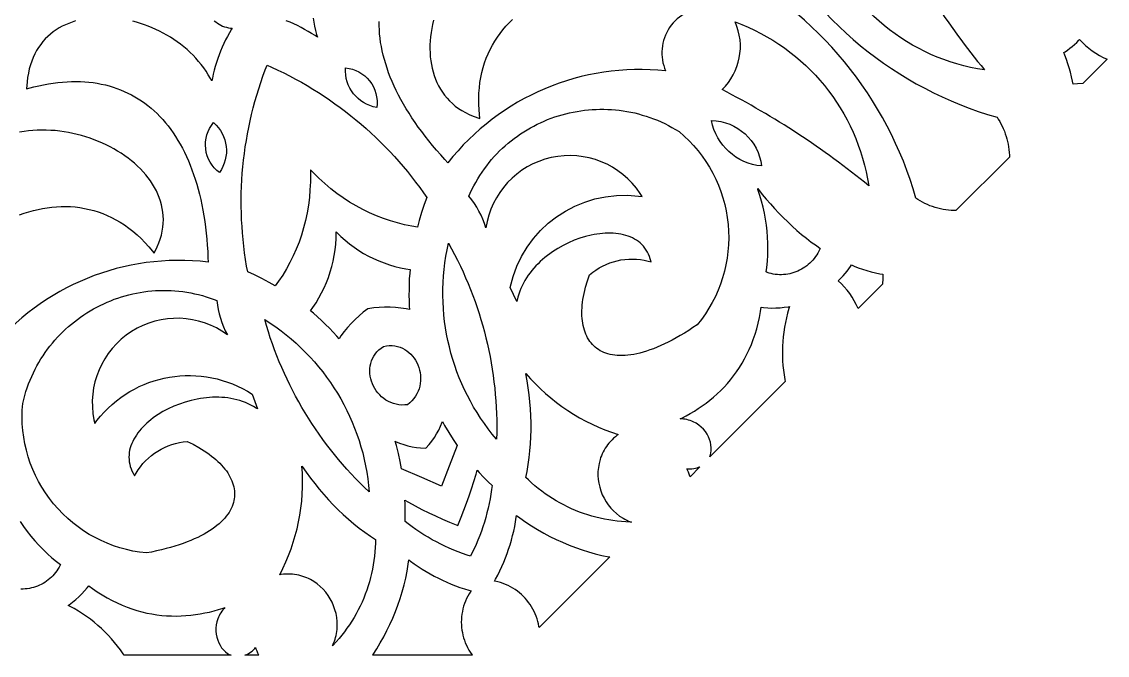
# Model space of a CAD drawing. Extents: x -1917 to -261, y -485 to 605.
# Drawn here: x -1290.7 to -1115.8, y -199 to -97 of the extents above; entities that cross this region are included whole.
import ezdxf

# ---------------------------------------------------------------- set-up
doc = ezdxf.new("R2010")
doc.units = 0
doc.layers.add('LAYER_1', color=18, linetype='CONTINUOUS')

msp = doc.modelspace()

# ---------------------------------------------------------------- linework, layer by layer
at = {"layer": 'LAYER_1'}
for points in [[(-1297.54, -117.42, 0.023948), (-1290.02, -80.28, -0.193982)], [(-1171.06, -81.52, 0.208481), (-1133.56, -112.37), (-1133.36, -112.66), (-1133.13, -113.04), (-1132.92, -113.42), (-1132.72, -113.81), (-1132.54, -114.21), (-1132.37, -114.62), (-1132.22, -115.03), (-1132.08, -115.45), (-1131.96, -115.87), (-1131.86, -116.29), (-1131.77, -116.72), (-1131.7, -117.16), (-1131.64, -117.59), (-1131.6, -118.03), (-1131.57, -118.47), (-1131.57, -118.8), (-1140.17, -127.41), (-1140.51, -127.4), (-1140.95, -127.38), (-1141.38, -127.33), (-1141.82, -127.28), (-1142.25, -127.21), (-1142.68, -127.12), (-1143.11, -127.01), (-1143.53, -126.89), (-1143.95, -126.76), (-1144.36, -126.61), (-1144.76, -126.44), (-1145.16, -126.26), (-1145.56, -126.06), (-1145.94, -125.85), (-1146.32, -125.61), (-1146.61, -125.42, 0.208478), (-1177.46, -87.92)], [(-1180.01, -94.76, 0.555563), (-1186.93, -104.92, 0.258887), (-1222, -119.7), (-1222.48, -119.18), (-1223.16, -118.43), (-1223.82, -117.68), (-1224.46, -116.93), (-1225.07, -116.18), (-1225.66, -115.43), (-1226.23, -114.69), (-1226.77, -113.95), (-1227.3, -113.2), (-1227.8, -112.46), (-1228.27, -111.73), (-1228.73, -110.99), (-1229.16, -110.26), (-1229.57, -109.52), (-1229.95, -108.8), (-1230.32, -108.07), (-1230.66, -107.35), (-1230.98, -106.63), (-1231.28, -105.91), (-1231.55, -105.2), (-1231.8, -104.49), (-1232.03, -103.78), (-1232.24, -103.08), (-1232.42, -102.38), (-1232.58, -101.69), (-1232.72, -101), (-1232.84, -100.32), (-1232.93, -99.64), (-1233, -98.96), (-1233.05, -98.3), (-1233.08, -97.63), (-1233.08, -96.97)], [(-1281.99, -96.86), (-1282.54, -97.04), (-1283.08, -97.25), (-1283.61, -97.47), (-1284.13, -97.72), (-1284.63, -98), (-1285.11, -98.3), (-1285.57, -98.63), (-1286.02, -98.98), (-1286.45, -99.36), (-1286.86, -99.77), (-1287.24, -100.2), (-1287.6, -100.65), (-1287.94, -101.14), (-1288.26, -101.65), (-1288.55, -102.18), (-1288.81, -102.75), (-1289.05, -103.34), (-1289.25, -103.95), (-1289.43, -104.6), (-1289.58, -105.27), (-1289.7, -105.96), (-1289.78, -106.69), (-1289.86, -107.82), (-1288.69, -107.5), (-1287.9, -107.31), (-1287.12, -107.15), (-1286.34, -107), (-1285.58, -106.88), (-1284.82, -106.79), (-1284.08, -106.71), (-1283.34, -106.66), (-1282.62, -106.63), (-1281.9, -106.62), (-1281.2, -106.63), (-1280.5, -106.67), (-1279.82, -106.72), (-1279.14, -106.8), (-1278.48, -106.9), (-1277.83, -107.02), (-1277.18, -107.17), (-1276.55, -107.33), (-1275.93, -107.52), (-1275.32, -107.72), (-1274.72, -107.95), (-1274.13, -108.2), (-1273.55, -108.47), (-1272.98, -108.75), (-1272.43, -109.06), (-1271.88, -109.39), (-1271.35, -109.74), (-1270.83, -110.11), (-1270.32, -110.5), (-1269.82, -110.91), (-1269.33, -111.34), (-1268.86, -111.79), (-1268.39, -112.26), (-1267.94, -112.75), (-1267.5, -113.26), (-1267.08, -113.78), (-1266.66, -114.33), (-1266.26, -114.9), (-1265.87, -115.48), (-1265.5, -116.09), (-1265.13, -116.71), (-1264.78, -117.35), (-1264.45, -118.01), (-1264.12, -118.69), (-1263.81, -119.39), (-1263.51, -120.1), (-1263.23, -120.84), (-1262.96, -121.59), (-1262.71, -122.36), (-1262.46, -123.15), (-1262.24, -123.96), (-1262.02, -124.78), (-1261.82, -125.62), (-1261.64, -126.48), (-1261.47, -127.36), (-1261.31, -128.25), (-1261.17, -129.16), (-1261.05, -130.09), (-1260.94, -131.04), (-1260.84, -132), (-1260.76, -132.98), (-1260.7, -133.97), (-1260.65, -134.98), (-1260.63, -135.7, 0.258855), (-1295.87, -150.05, 0.55555)]]:
    msp.add_lwpolyline(points, format="xyb", dxfattribs=at)
for points in [[(-1151.04, -81.15, 0.052663), (-1135.58, -104.75, -0.274751), (-1161.95, -83.24, 0.31518)], [(-1175.74, -97.03, -0.27476), (-1154.23, -123.4, 0.052682), (-1177.83, -107.93, 0.315195)], [(-1120.28, -99.83, 0.113332), (-1115.8, -103.03), (-1119.72, -106.95), (-1120.62, -107.01), (-1121.31, -107.04), (-1121.4, -106.55), (-1121.56, -105.84), (-1121.73, -105.13), (-1121.93, -104.44), (-1122.14, -103.75), (-1122.38, -103.07), (-1122.63, -102.4), (-1122.81, -101.95), (-1122.6, -101.82), (-1122.2, -101.55), (-1121.81, -101.26), (-1121.44, -100.96), (-1121.07, -100.64), (-1120.72, -100.31), (-1120.39, -99.96)], [(-1238.49, -104.42, -0.429262), (-1233.47, -110.79, -0.38844)], [(-1196.26, -111.1), (-1195.64, -111.13), (-1195.02, -111.18), (-1194.4, -111.25), (-1193.78, -111.33), (-1193.16, -111.43), (-1192.54, -111.55), (-1191.92, -111.68), (-1191.3, -111.84), (-1190.69, -112.01), (-1190.08, -112.19), (-1189.47, -112.4), (-1188.87, -112.62), (-1188.27, -112.86), (-1187.67, -113.12), (-1187.08, -113.4), (-1186.5, -113.69), (-1185.91, -114.01), (-1185.34, -114.34), (-1184.78, -114.68, -0.414412), (-1181.85, -145.79), (-1182.53, -146.24), (-1183.22, -146.7), (-1183.91, -147.12), (-1184.58, -147.52), (-1185.24, -147.9), (-1185.88, -148.25), (-1186.51, -148.57), (-1187.13, -148.88), (-1187.73, -149.15), (-1188.32, -149.41), (-1188.9, -149.64), (-1189.46, -149.85), (-1190.01, -150.03), (-1190.55, -150.2), (-1191.07, -150.34), (-1191.58, -150.46), (-1192.07, -150.56), (-1192.55, -150.64), (-1193.02, -150.7), (-1193.47, -150.74), (-1193.9, -150.76), (-1194.33, -150.76), (-1194.73, -150.74), (-1195.13, -150.7), (-1195.51, -150.64), (-1195.87, -150.57), (-1196.22, -150.48), (-1196.56, -150.38), (-1196.88, -150.25), (-1197.19, -150.11), (-1197.48, -149.96), (-1197.76, -149.79), (-1198.02, -149.61), (-1198.28, -149.41), (-1198.51, -149.19), (-1198.74, -148.96), (-1198.95, -148.72), (-1199.14, -148.46), (-1199.33, -148.19), (-1199.5, -147.91), (-1199.65, -147.61), (-1199.79, -147.3), (-1199.92, -146.97), (-1200.03, -146.64), (-1200.13, -146.29), (-1200.22, -145.92), (-1200.29, -145.55), (-1200.34, -145.16), (-1200.38, -144.77), (-1200.41, -144.36), (-1200.42, -143.94), (-1200.41, -143.51), (-1200.4, -143.07), (-1200.36, -142.62), (-1200.31, -142.17), (-1200.25, -141.7), (-1200.16, -141.22), (-1200.07, -140.74), (-1199.96, -140.25), (-1199.83, -139.75), (-1199.53, -138.73), (-1199.18, -137.75, -0.248752), (-1189.75, -135.54), (-1189.26, -135.67), (-1189.42, -135.19), (-1189.54, -134.81), (-1189.7, -134.44), (-1189.87, -134.09), (-1190.06, -133.75), (-1190.28, -133.44), (-1190.51, -133.15), (-1190.77, -132.88), (-1191.04, -132.62), (-1191.33, -132.39), (-1191.63, -132.18), (-1191.95, -131.98), (-1192.29, -131.81), (-1192.63, -131.65), (-1192.99, -131.51), (-1193.36, -131.39), (-1193.74, -131.29), (-1194.14, -131.21), (-1194.54, -131.14), (-1194.95, -131.09), (-1195.36, -131.05), (-1195.79, -131.04), (-1196.22, -131.04), (-1196.66, -131.05), (-1197.1, -131.08), (-1197.55, -131.13), (-1198, -131.19), (-1198.45, -131.26), (-1198.91, -131.35), (-1199.83, -131.58), (-1200.75, -131.86), (-1201.66, -132.19), (-1202.57, -132.58), (-1203.46, -133.02), (-1204.32, -133.51), (-1204.75, -133.78), (-1205.17, -134.05), (-1205.58, -134.34), (-1205.98, -134.64), (-1206.37, -134.95), (-1206.75, -135.27), (-1207.12, -135.6), (-1207.48, -135.95), (-1207.82, -136.3), (-1208.15, -136.67), (-1208.47, -137.04), (-1208.78, -137.43), (-1209.06, -137.82), (-1209.34, -138.23), (-1209.59, -138.64), (-1209.83, -139.07), (-1210.05, -139.5), (-1210.25, -139.94), (-1210.43, -140.39), (-1210.59, -140.85), (-1210.73, -141.32), (-1210.84, -141.8), (-1210.88, -142.02), (-1211.97, -139.77, -0.389309), (-1191.29, -125.07), (-1190.7, -125.14), (-1191.03, -124.65, 0.687121), (-1215.89, -130.18, 0.098951), (-1218.61, -125.08), (-1218.41, -124.62), (-1218.13, -124.02), (-1217.83, -123.43), (-1217.52, -122.86), (-1217.19, -122.3), (-1216.85, -121.75), (-1216.5, -121.21), (-1216.13, -120.68), (-1215.75, -120.17), (-1215.36, -119.67), (-1214.96, -119.18), (-1214.54, -118.71), (-1214.11, -118.25), (-1213.67, -117.8), (-1213.22, -117.37), (-1212.76, -116.95), (-1212.28, -116.54), (-1211.8, -116.15), (-1211.31, -115.77), (-1210.81, -115.41), (-1210.3, -115.05), (-1209.78, -114.72), (-1209.25, -114.39), (-1208.72, -114.09), (-1208.18, -113.79), (-1207.63, -113.51), (-1207.07, -113.25), (-1206.51, -113), (-1205.94, -112.76), (-1205.36, -112.54), (-1204.78, -112.33), (-1204.19, -112.14), (-1203.6, -111.97), (-1203.01, -111.81), (-1202.41, -111.67), (-1201.81, -111.54), (-1201.2, -111.42), (-1200.59, -111.33), (-1199.98, -111.25), (-1199.36, -111.18), (-1198.75, -111.13), (-1198.13, -111.1), (-1197.51, -111.08), (-1196.89, -111.08)], [(-1259.76, -113.23, -0.38844), (-1258.81, -121.29, -0.429262)], [(-1179.55, -112.9, -0.373494), (-1171.48, -120.22, -0.334606)], [(-1221.9, -132.67, -0.137208), (-1214.17, -164.22, -0.237073)], [(-1156.58, -136.35), (-1155.91, -136.6), (-1155.23, -136.83), (-1154.54, -137.05), (-1153.84, -137.24), (-1153.14, -137.42), (-1152.43, -137.57), (-1151.94, -137.66), (-1151.96, -138.36), (-1152.02, -139.26), (-1155.94, -143.18, 0.113329), (-1159.14, -138.7), (-1159.02, -138.59), (-1158.67, -138.25), (-1158.34, -137.9), (-1158.02, -137.54), (-1157.72, -137.16), (-1157.43, -136.78), (-1157.16, -136.38), (-1157.02, -136.16)], [(-1267.22, -140.25), (-1266.6, -140.27), (-1265.97, -140.31), (-1265.33, -140.37), (-1264.7, -140.45), (-1264.07, -140.54), (-1263.44, -140.65), (-1262.81, -140.78), (-1262.18, -140.93), (-1261.55, -141.1), (-1260.93, -141.28), (-1260.3, -141.49), (-1259.68, -141.71), (-1259.21, -141.9, 0.098636), (-1257.53, -147.42, 0.687102), (-1279.02, -161.1), (-1278.9, -161.67), (-1278.54, -161.21, -0.389323), (-1253.52, -156.98), (-1252.7, -159.34), (-1252.88, -159.21), (-1253.3, -158.96), (-1253.73, -158.72), (-1254.17, -158.51), (-1254.62, -158.32), (-1255.07, -158.15), (-1255.53, -158), (-1256, -157.86), (-1256.47, -157.75), (-1256.95, -157.66), (-1257.44, -157.58), (-1257.92, -157.52), (-1258.41, -157.48), (-1258.91, -157.46), (-1259.4, -157.46), (-1259.9, -157.47), (-1260.39, -157.49), (-1260.89, -157.53), (-1261.39, -157.59), (-1261.88, -157.66), (-1262.37, -157.75), (-1262.86, -157.85), (-1263.35, -157.96), (-1264.31, -158.23), (-1265.25, -158.55), (-1266.17, -158.91), (-1267.05, -159.32), (-1267.9, -159.77), (-1268.7, -160.26), (-1269.09, -160.52), (-1269.47, -160.79), (-1269.83, -161.07), (-1270.18, -161.35), (-1270.51, -161.64), (-1270.83, -161.94), (-1271.14, -162.25), (-1271.42, -162.56), (-1271.7, -162.88), (-1271.95, -163.2), (-1272.19, -163.54), (-1272.4, -163.87), (-1272.6, -164.21), (-1272.78, -164.56), (-1272.93, -164.91), (-1273.07, -165.27), (-1273.18, -165.63), (-1273.27, -165.99), (-1273.33, -166.36), (-1273.37, -166.73), (-1273.39, -167.1), (-1273.37, -167.47), (-1273.33, -167.84), (-1273.26, -168.22), (-1273.17, -168.59), (-1273.04, -168.96), (-1272.89, -169.33), (-1272.7, -169.69), (-1272.48, -170.13), (-1272.23, -169.7, -0.248801), (-1263.99, -164.59), (-1263.05, -165.04), (-1262.12, -165.55), (-1261.68, -165.81), (-1261.25, -166.08), (-1260.84, -166.36), (-1260.45, -166.64), (-1260.07, -166.92), (-1259.71, -167.21), (-1259.37, -167.5), (-1259.05, -167.8), (-1258.74, -168.1), (-1258.45, -168.4), (-1258.18, -168.71), (-1257.93, -169.02), (-1257.69, -169.33), (-1257.48, -169.64), (-1257.28, -169.96), (-1257.11, -170.28), (-1256.95, -170.59), (-1256.81, -170.91), (-1256.69, -171.23), (-1256.59, -171.55), (-1256.5, -171.88), (-1256.44, -172.2), (-1256.4, -172.52), (-1256.38, -172.84), (-1256.37, -173.16), (-1256.39, -173.48), (-1256.43, -173.8), (-1256.48, -174.11), (-1256.56, -174.43), (-1256.66, -174.75), (-1256.78, -175.06), (-1256.92, -175.38), (-1257.08, -175.69), (-1257.26, -176), (-1257.47, -176.31), (-1257.7, -176.62), (-1257.95, -176.92), (-1258.23, -177.22), (-1258.53, -177.52), (-1258.85, -177.82), (-1259.2, -178.11), (-1259.57, -178.4), (-1259.96, -178.68), (-1260.38, -178.96), (-1260.82, -179.23), (-1261.29, -179.5), (-1261.79, -179.76), (-1262.31, -180.02), (-1262.85, -180.27), (-1263.43, -180.52), (-1264.02, -180.75), (-1264.65, -180.99), (-1265.3, -181.21), (-1265.97, -181.42), (-1266.68, -181.63), (-1267.41, -181.83), (-1268.16, -182.02), (-1268.95, -182.2), (-1269.76, -182.38), (-1270.57, -182.53, -0.414411), (-1290.49, -158.47), (-1290.33, -157.83), (-1290.16, -157.19), (-1289.97, -156.55), (-1289.76, -155.93), (-1289.54, -155.32), (-1289.3, -154.71), (-1289.05, -154.12), (-1288.78, -153.53), (-1288.5, -152.96), (-1288.2, -152.4), (-1287.88, -151.84), (-1287.56, -151.3), (-1287.22, -150.77), (-1286.86, -150.25), (-1286.49, -149.74), (-1286.11, -149.24), (-1285.72, -148.75), (-1285.32, -148.28), (-1284.9, -147.81), (-1284.47, -147.36), (-1284.03, -146.92), (-1283.58, -146.5), (-1283.12, -146.08), (-1282.65, -145.68), (-1282.17, -145.29), (-1281.68, -144.92), (-1281.18, -144.55), (-1280.67, -144.2), (-1280.15, -143.87), (-1279.63, -143.55), (-1279.09, -143.24), (-1278.55, -142.94), (-1278, -142.66), (-1277.45, -142.4), (-1276.88, -142.15), (-1276.32, -141.91), (-1275.74, -141.69), (-1275.16, -141.48), (-1274.57, -141.29), (-1273.98, -141.12), (-1273.38, -140.96), (-1272.78, -140.81), (-1272.18, -140.69), (-1271.57, -140.57), (-1270.96, -140.48), (-1270.34, -140.4), (-1269.72, -140.33), (-1269.1, -140.29), (-1268.48, -140.26), (-1267.85, -140.25)], [(-1251.52, -144.93, -0.237073), (-1234.67, -172.71, -0.137208)], [(-1209.45, -153.62, 0.141174), (-1194.57, -163.45), (-1194.73, -163.57), (-1195.03, -163.81), (-1195.31, -164.06), (-1195.57, -164.31), (-1195.82, -164.57), (-1196.06, -164.84), (-1196.28, -165.11), (-1196.48, -165.39), (-1196.67, -165.68), (-1196.84, -165.97), (-1197, -166.26), (-1197.15, -166.57), (-1197.28, -166.87), (-1197.4, -167.18), (-1197.5, -167.49), (-1197.66, -168.12), (-1197.77, -168.76), (-1197.83, -169.4), (-1197.84, -170.04), (-1197.79, -170.68), (-1197.7, -171.31), (-1197.56, -171.94), (-1197.37, -172.55), (-1197.14, -173.15), (-1196.86, -173.72), (-1196.54, -174.28), (-1196.18, -174.8), (-1195.78, -175.3), (-1195.33, -175.77), (-1194.85, -176.2), (-1194.34, -176.6), (-1193.79, -176.95), (-1193.5, -177.11), (-1193.2, -177.25), (-1192.89, -177.39), (-1192.58, -177.51), (-1192.45, -177.55), (-1192.63, -177.55), (-1193.33, -177.52), (-1194.03, -177.47), (-1194.73, -177.4), (-1195.42, -177.32), (-1196.11, -177.21), (-1196.8, -177.09), (-1197.48, -176.94), (-1198.16, -176.78), (-1198.83, -176.6), (-1199.49, -176.4), (-1200.15, -176.18), (-1200.8, -175.94), (-1201.45, -175.68), (-1202.09, -175.41), (-1202.72, -175.12), (-1203.34, -174.81), (-1203.96, -174.48), (-1204.57, -174.13), (-1205.16, -173.77), (-1205.75, -173.39), (-1206.33, -172.99), (-1206.89, -172.58), (-1207.45, -172.15), (-1208, -171.7), (-1208.53, -171.23), (-1209.05, -170.75), (-1209.46, -170.36), (-1209.26, -169.4), (-1209.08, -168.29), (-1208.92, -167.18), (-1208.79, -166.07), (-1208.7, -164.95), (-1208.64, -163.83), (-1208.61, -162.7), (-1208.61, -161.58), (-1208.64, -160.45), (-1208.7, -159.32), (-1208.79, -158.19), (-1208.91, -157.06), (-1209.06, -155.93), (-1209.23, -154.8), (-1209.44, -153.68)], [(-1245.48, -168.6), (-1244.82, -169.54), (-1244.15, -170.47), (-1243.46, -171.37), (-1242.74, -172.25), (-1242.01, -173.12), (-1241.25, -173.96), (-1240.48, -174.78), (-1239.68, -175.57), (-1238.86, -176.35), (-1238.03, -177.09), (-1237.17, -177.82), (-1236.29, -178.52), (-1235.4, -179.2), (-1234.48, -179.85), (-1233.67, -180.38), (-1233.68, -180.95), (-1233.7, -181.66), (-1233.75, -182.37), (-1233.82, -183.07), (-1233.91, -183.77), (-1234.02, -184.46), (-1234.15, -185.15), (-1234.29, -185.84), (-1234.46, -186.51), (-1234.64, -187.19), (-1234.85, -187.85), (-1235.07, -188.51), (-1235.31, -189.17), (-1235.56, -189.81), (-1235.84, -190.45), (-1236.13, -191.08), (-1236.45, -191.7), (-1236.77, -192.31), (-1237.12, -192.92), (-1237.48, -193.51), (-1237.86, -194.1), (-1238.26, -194.67), (-1238.67, -195.23), (-1239.1, -195.78), (-1239.54, -196.32), (-1240, -196.85), (-1240.48, -197.37), (-1240.61, -197.5), (-1240.55, -197.37), (-1240.41, -197.07), (-1240.29, -196.76), (-1240.18, -196.44), (-1240.09, -196.13), (-1240.01, -195.81), (-1239.95, -195.49), (-1239.86, -194.85), (-1239.83, -194.2), (-1239.84, -193.56), (-1239.91, -192.92), (-1240.03, -192.29), (-1240.2, -191.67), (-1240.41, -191.07), (-1240.67, -190.48), (-1240.97, -189.92), (-1241.31, -189.38), (-1241.69, -188.86), (-1242.11, -188.38), (-1242.57, -187.93), (-1243.06, -187.52), (-1243.59, -187.14), (-1244.15, -186.82), (-1244.44, -186.67), (-1244.75, -186.53), (-1245.05, -186.41), (-1245.37, -186.3), (-1245.69, -186.2), (-1246.02, -186.12), (-1246.36, -186.05), (-1246.7, -186), (-1247.05, -185.96), (-1247.4, -185.93), (-1247.76, -185.93), (-1248.13, -185.93), (-1248.5, -185.96), (-1248.88, -186), (-1249.08, -186.03, 0.141193), (-1245.51, -168.56)]]:
    msp.add_lwpolyline(points, format="xyb", close=True, dxfattribs=at)
for points in [[(-1259.64, -96.82), (-1259.4, -97.02), (-1259.14, -97.21), (-1258.87, -97.38), (-1258.59, -97.54), (-1258.29, -97.68), (-1257.98, -97.79), (-1257.67, -97.89), (-1257.34, -97.97), (-1257, -98.03), (-1256.78, -98.05), (-1256.88, -98.21), (-1257.21, -98.78), (-1257.53, -99.35), (-1257.83, -99.93), (-1258.11, -100.52), (-1258.38, -101.11), (-1258.63, -101.71), (-1258.87, -102.32), (-1259.09, -102.93), (-1259.3, -103.55), (-1259.49, -104.18), (-1259.66, -104.81), (-1259.81, -105.45), (-1259.95, -106.08), (-1260.04, -106.53), (-1260.26, -106.11), (-1260.6, -105.53), (-1260.95, -104.97), (-1261.33, -104.42), (-1261.74, -103.89), (-1262.16, -103.37), (-1262.6, -102.88), (-1263.06, -102.39), (-1263.53, -101.93), (-1264.03, -101.48), (-1264.54, -101.05), (-1265.06, -100.63), (-1265.6, -100.23), (-1266.15, -99.85), (-1266.71, -99.49), (-1267.28, -99.15), (-1267.86, -98.82), (-1268.46, -98.52), (-1269.06, -98.23), (-1269.66, -97.96), (-1270.28, -97.71), (-1270.9, -97.48), (-1271.52, -97.26), (-1272.15, -97.07), (-1272.78, -96.9)], [(-1243.7, -96.42), (-1243.61, -97.08), (-1243.49, -97.73), (-1243.35, -98.38), (-1243.18, -99.03), (-1243.03, -99.49), (-1243.41, -99.23), (-1243.96, -98.88), (-1244.52, -98.54), (-1245.09, -98.22), (-1245.66, -97.91), (-1246.25, -97.61), (-1246.84, -97.34), (-1247.43, -97.07), (-1248.04, -96.83)], [(-1224.33, -96.75), (-1224.48, -97.41), (-1224.61, -98.08), (-1224.72, -98.74), (-1224.8, -99.41), (-1224.86, -100.06), (-1224.89, -100.72), (-1224.9, -101.37), (-1224.88, -102.01), (-1224.84, -102.64), (-1224.77, -103.27), (-1224.67, -103.88), (-1224.55, -104.49), (-1224.4, -105.08), (-1224.22, -105.67), (-1224.01, -106.24), (-1223.78, -106.79), (-1223.51, -107.33), (-1223.22, -107.85), (-1222.89, -108.35), (-1222.54, -108.84), (-1222.15, -109.31), (-1221.73, -109.75), (-1221.29, -110.17), (-1220.81, -110.57), (-1220.29, -110.95), (-1219.75, -111.3), (-1219.18, -111.62), (-1218.57, -111.91), (-1217.93, -112.18), (-1216.86, -112.56), (-1216.98, -111.19), (-1217.03, -110.26), (-1217.04, -109.36), (-1217.01, -108.48), (-1216.94, -107.62), (-1216.84, -106.78), (-1216.7, -105.95), (-1216.53, -105.15), (-1216.32, -104.37), (-1216.09, -103.62), (-1215.82, -102.88), (-1215.52, -102.16), (-1215.19, -101.46), (-1214.84, -100.79), (-1214.45, -100.13), (-1214.04, -99.5), (-1213.6, -98.88), (-1213.14, -98.29), (-1212.65, -97.72), (-1212.14, -97.17), (-1211.6, -96.64)], [(-1290.99, -128.1), (-1290.26, -127.84), (-1289.52, -127.6), (-1288.78, -127.4), (-1288.03, -127.21), (-1287.28, -127.06), (-1286.53, -126.94), (-1285.78, -126.84), (-1285.03, -126.78), (-1284.28, -126.74), (-1283.52, -126.74), (-1282.77, -126.77), (-1282.02, -126.82), (-1281.28, -126.92), (-1280.53, -127.04), (-1279.79, -127.2), (-1279.06, -127.39), (-1278.33, -127.61), (-1277.6, -127.87), (-1276.89, -128.17), (-1276.17, -128.5), (-1275.47, -128.87), (-1274.77, -129.28), (-1274.09, -129.72), (-1273.41, -130.21), (-1272.74, -130.73), (-1272.08, -131.29), (-1271.44, -131.9), (-1270.81, -132.54), (-1270.18, -133.22), (-1269.3, -134.28), (-1268.82, -133.26), (-1268.55, -132.62), (-1268.33, -131.98), (-1268.15, -131.34), (-1268.01, -130.71), (-1267.92, -130.09), (-1267.86, -129.46), (-1267.84, -128.85), (-1267.86, -128.24), (-1267.92, -127.64), (-1268.01, -127.04), (-1268.14, -126.46), (-1268.3, -125.88), (-1268.49, -125.31), (-1268.72, -124.75), (-1268.97, -124.2), (-1269.26, -123.67), (-1269.57, -123.14), (-1269.91, -122.62), (-1270.28, -122.12), (-1270.67, -121.63), (-1271.09, -121.15), (-1271.53, -120.68), (-1272, -120.23), (-1272.48, -119.79), (-1272.99, -119.37), (-1273.51, -118.96), (-1274.06, -118.56), (-1274.62, -118.18), (-1275.2, -117.82), (-1275.79, -117.47), (-1276.4, -117.14), (-1277.03, -116.82), (-1277.66, -116.53), (-1278.31, -116.25), (-1278.97, -115.99), (-1279.64, -115.75), (-1280.32, -115.52), (-1281.01, -115.32), (-1281.71, -115.14), (-1282.41, -114.97), (-1283.11, -114.83), (-1283.83, -114.71), (-1284.54, -114.61), (-1285.26, -114.53), (-1285.98, -114.48), (-1286.7, -114.45), (-1287.42, -114.44), (-1288.14, -114.45), (-1288.86, -114.49), (-1289.57, -114.56), (-1290.28, -114.65), (-1290.99, -114.77)], [(-1290.93, -177.47), (-1290.38, -178.28), (-1289.8, -179.07), (-1289.19, -179.83), (-1288.56, -180.57), (-1287.9, -181.29), (-1287.22, -181.99), (-1286.51, -182.66), (-1285.78, -183.31), (-1285.03, -183.93), (-1284.43, -184.39), (-1284.48, -184.52), (-1284.64, -184.83), (-1284.81, -185.13), (-1284.99, -185.42), (-1285.19, -185.69), (-1285.4, -185.96), (-1285.62, -186.21), (-1285.86, -186.45), (-1286.11, -186.67), (-1286.37, -186.88), (-1286.64, -187.08), (-1286.92, -187.27), (-1287.2, -187.44), (-1287.5, -187.6), (-1287.8, -187.74), (-1288.11, -187.87), (-1288.43, -187.99), (-1288.75, -188.09), (-1289.08, -188.17), (-1289.41, -188.24), (-1289.75, -188.29), (-1290.09, -188.33), (-1290.43, -188.35), (-1290.77, -188.35)]]:
    msp.add_lwpolyline(points, dxfattribs=at)
for points in [[(-1250.4, -104.31), (-1249.42, -104.77), (-1248.46, -105.24), (-1247.5, -105.72), (-1246.55, -106.23), (-1245.61, -106.74), (-1244.69, -107.28), (-1243.77, -107.83), (-1242.86, -108.4), (-1241.96, -108.98), (-1241.08, -109.58), (-1240.2, -110.19), (-1239.34, -110.82), (-1238.49, -111.46), (-1237.64, -112.12), (-1236.82, -112.79), (-1236, -113.48), (-1235.19, -114.18), (-1234.4, -114.9), (-1233.62, -115.63), (-1232.85, -116.37), (-1232.1, -117.13), (-1231.36, -117.9), (-1230.63, -118.69), (-1229.92, -119.48), (-1229.22, -120.29), (-1228.53, -121.12), (-1227.86, -121.95), (-1227.2, -122.8), (-1226.55, -123.67), (-1225.93, -124.54), (-1225.39, -125.31), (-1225.81, -126.43), (-1226.24, -127.71), (-1226.63, -129), (-1226.92, -130.06), (-1227.84, -129.91), (-1228.99, -129.68), (-1230.13, -129.39), (-1231.27, -129.06), (-1232.4, -128.68), (-1233.51, -128.25), (-1234.61, -127.77), (-1235.7, -127.24), (-1236.77, -126.66), (-1237.83, -126.04), (-1238.86, -125.36), (-1239.88, -124.64), (-1240.87, -123.88), (-1241.84, -123.06), (-1242.78, -122.2), (-1244.15, -120.83), (-1244.16, -122.78), (-1244.22, -124.05), (-1244.32, -125.31), (-1244.48, -126.55), (-1244.69, -127.78), (-1244.95, -128.99), (-1245.25, -130.17), (-1245.6, -131.34), (-1245.99, -132.48), (-1246.43, -133.6), (-1246.92, -134.7), (-1247.45, -135.76), (-1248.01, -136.8), (-1248.62, -137.81), (-1249.27, -138.79), (-1249.82, -139.54), (-1250.77, -138.99), (-1251.96, -138.36), (-1253.16, -137.76), (-1254.25, -137.27), (-1254.42, -136.34), (-1254.59, -135.28), (-1254.75, -134.22), (-1254.88, -133.15), (-1255, -132.08), (-1255.1, -131.01), (-1255.17, -129.95), (-1255.23, -128.88), (-1255.27, -127.81), (-1255.3, -126.74), (-1255.3, -125.67), (-1255.28, -124.6), (-1255.25, -123.53), (-1255.19, -122.47), (-1255.12, -121.4), (-1255.03, -120.34), (-1254.92, -119.27), (-1254.79, -118.21), (-1254.64, -117.16), (-1254.47, -116.1), (-1254.29, -115.05), (-1254.08, -114), (-1253.86, -112.95), (-1253.62, -111.91), (-1253.36, -110.87), (-1253.08, -109.84), (-1252.79, -108.81), (-1252.47, -107.78), (-1252.14, -106.76), (-1251.79, -105.75), (-1251.42, -104.73), (-1251.13, -103.99)], [(-1172, -124.01), (-1171.37, -124.79), (-1170.72, -125.56), (-1170.06, -126.32), (-1169.38, -127.07), (-1168.69, -127.81), (-1167.99, -128.53), (-1167.27, -129.23), (-1166.54, -129.92), (-1165.8, -130.59), (-1165.04, -131.24), (-1164.26, -131.86), (-1163.47, -132.47), (-1162.66, -133.05), (-1162.03, -133.48), (-1162.08, -133.61), (-1162.24, -133.93), (-1162.4, -134.24), (-1162.59, -134.54), (-1162.78, -134.82), (-1162.99, -135.1), (-1163.21, -135.36), (-1163.45, -135.61), (-1163.69, -135.85), (-1163.95, -136.08), (-1164.21, -136.29), (-1164.49, -136.49), (-1164.77, -136.68), (-1165.06, -136.85), (-1165.36, -137.01), (-1165.66, -137.15), (-1165.98, -137.28), (-1166.29, -137.39), (-1166.61, -137.49), (-1166.94, -137.57), (-1167.27, -137.64), (-1167.6, -137.69), (-1167.93, -137.72), (-1168.27, -137.74), (-1168.6, -137.74), (-1168.94, -137.72), (-1169.27, -137.68), (-1169.61, -137.62), (-1169.94, -137.55), (-1170.27, -137.46), (-1170.6, -137.35), (-1170.74, -137.29), (-1170.63, -136.54), (-1170.54, -135.57), (-1170.48, -134.6), (-1170.46, -133.63), (-1170.47, -132.65), (-1170.51, -131.68), (-1170.59, -130.71), (-1170.7, -129.74), (-1170.85, -128.77), (-1171.03, -127.81), (-1171.24, -126.85), (-1171.48, -125.89), (-1171.75, -124.95), (-1172.06, -124.01), (-1172.1, -123.87)], [(-1239.89, -130.94), (-1239.24, -131.58), (-1238.55, -132.19), (-1237.84, -132.77), (-1237.11, -133.31), (-1236.36, -133.82), (-1235.58, -134.3), (-1234.79, -134.74), (-1233.97, -135.14), (-1233.14, -135.51), (-1232.29, -135.84), (-1231.43, -136.13), (-1230.55, -136.39), (-1229.66, -136.6), (-1228.76, -136.78), (-1228.1, -136.87), (-1228.16, -137.5), (-1228.22, -138.39), (-1228.25, -139.27), (-1228.27, -140.16), (-1228.28, -141.04), (-1228.26, -141.92), (-1228.22, -142.8), (-1228.19, -143.33), (-1228.71, -143.23), (-1229.57, -143.1), (-1230.45, -143.02), (-1231.32, -142.98), (-1232.2, -142.97), (-1233.07, -143.01), (-1233.95, -143.08), (-1234.88, -143.21), (-1235.64, -143.78), (-1236.31, -144.35), (-1236.95, -144.94), (-1237.57, -145.56), (-1238.16, -146.21), (-1238.71, -146.89), (-1239.24, -147.59), (-1239.53, -148.03), (-1239.88, -147.63), (-1240.48, -146.98), (-1241.09, -146.35), (-1241.72, -145.72), (-1242.36, -145.11), (-1243.01, -144.51), (-1243.68, -143.93), (-1244.16, -143.52), (-1243.77, -142.99), (-1243.25, -142.23), (-1242.78, -141.45), (-1242.34, -140.65), (-1241.93, -139.83), (-1241.57, -139), (-1241.24, -138.15), (-1240.95, -137.29), (-1240.69, -136.41), (-1240.48, -135.53), (-1240.31, -134.64), (-1240.18, -133.73), (-1240.08, -132.83), (-1240.03, -131.91), (-1240.02, -130.99), (-1240.03, -130.8)], [(-1167.07, -143.16), (-1167.29, -143.91), (-1167.48, -144.67), (-1167.65, -145.43), (-1167.79, -146.2), (-1167.91, -146.96), (-1168, -147.73), (-1168.07, -148.5), (-1168.11, -149.26), (-1168.13, -150.03), (-1168.13, -150.8), (-1168.1, -151.57), (-1168.04, -152.33), (-1167.96, -153.09), (-1167.86, -153.85), (-1167.73, -154.61), (-1167.67, -154.91), (-1179.83, -167.07), (-1179.76, -166.87), (-1179.65, -166.46), (-1179.59, -166.03), (-1179.59, -165.59), (-1179.63, -165.14), (-1179.72, -164.69), (-1179.86, -164.25), (-1180.05, -163.81), (-1180.27, -163.39), (-1180.54, -162.99), (-1180.85, -162.61), (-1181.2, -162.25), (-1181.59, -161.93), (-1182.02, -161.65), (-1182.48, -161.4), (-1182.73, -161.3), (-1182.98, -161.21), (-1183.24, -161.13), (-1183.51, -161.06), (-1183.79, -161.01), (-1184.07, -160.98), (-1184.36, -160.96), (-1184.59, -160.95), (-1184.3, -160.81), (-1183.63, -160.46), (-1182.97, -160.08), (-1182.31, -159.69), (-1181.67, -159.27), (-1181.03, -158.84), (-1180.41, -158.39), (-1179.81, -157.91), (-1179.21, -157.42), (-1178.63, -156.9), (-1178.07, -156.37), (-1177.52, -155.81), (-1176.99, -155.23), (-1176.48, -154.63), (-1175.99, -154), (-1175.51, -153.35), (-1175.06, -152.68), (-1174.63, -151.98), (-1174.22, -151.27), (-1173.83, -150.52), (-1173.47, -149.75), (-1173.13, -148.96), (-1172.81, -148.14), (-1172.53, -147.3), (-1172.27, -146.43), (-1172.04, -145.53), (-1171.83, -144.61), (-1171.66, -143.66), (-1171.55, -142.95), (-1171.16, -143), (-1170.49, -143.06), (-1169.83, -143.09), (-1169.16, -143.08), (-1168.5, -143.05), (-1167.83, -142.98), (-1167.17, -142.89), (-1166.97, -142.85)], [(-1230.55, -149.19), (-1230.13, -149.28), (-1229.72, -149.4), (-1229.34, -149.56), (-1228.97, -149.75), (-1228.63, -149.97), (-1228.3, -150.23), (-1228, -150.51), (-1227.72, -150.82), (-1227.46, -151.15), (-1227.23, -151.5), (-1227.03, -151.88), (-1226.85, -152.26), (-1226.7, -152.67), (-1226.58, -153.08), (-1226.49, -153.5), (-1226.44, -153.93), (-1226.41, -154.36), (-1226.42, -154.8), (-1226.46, -155.23), (-1226.54, -155.66), (-1226.65, -156.08), (-1226.81, -156.5), (-1226.99, -156.9), (-1227.22, -157.3), (-1227.49, -157.67), (-1227.8, -158.04), (-1228.15, -158.38), (-1228.49, -158.66), (-1228.92, -158.7), (-1229.41, -158.71), (-1229.89, -158.67), (-1230.34, -158.59), (-1230.78, -158.47), (-1231.2, -158.32), (-1231.6, -158.13), (-1231.98, -157.91), (-1232.34, -157.66), (-1232.68, -157.39), (-1232.99, -157.09), (-1233.28, -156.76), (-1233.54, -156.42), (-1233.78, -156.06), (-1233.98, -155.68), (-1234.16, -155.29), (-1234.31, -154.89), (-1234.43, -154.49), (-1234.52, -154.07), (-1234.57, -153.66), (-1234.59, -153.24), (-1234.58, -152.83), (-1234.53, -152.42), (-1234.44, -152.01), (-1234.32, -151.62), (-1234.16, -151.23), (-1233.96, -150.86), (-1233.72, -150.51), (-1233.44, -150.17), (-1233.11, -149.85), (-1232.75, -149.54), (-1232.37, -149.29), (-1231.92, -149.2), (-1231.44, -149.15), (-1230.99, -149.15)], [(-1222.55, -162.01), (-1221.87, -163.14), (-1221.16, -164.26), (-1220.49, -165.23), (-1221.81, -168.56), (-1223.06, -171.77), (-1226.21, -170.38), (-1229.49, -168.96), (-1229.71, -167.8), (-1229.99, -166.5), (-1230.31, -165.22), (-1230.51, -164.54), (-1230.43, -164.58), (-1229.79, -164.85), (-1229.13, -165.08), (-1228.46, -165.28), (-1227.78, -165.43), (-1227.09, -165.55), (-1226.4, -165.63), (-1225.58, -165.68), (-1225.03, -165.07), (-1224.59, -164.52), (-1224.19, -163.95), (-1223.82, -163.36), (-1223.49, -162.74), (-1223.19, -162.11), (-1222.93, -161.47), (-1222.9, -161.39)], [(-1216.95, -169.59), (-1216.25, -170.33), (-1215.53, -171.06), (-1214.89, -171.67), (-1214.97, -172.3), (-1215.08, -173.06), (-1215.21, -173.83), (-1215.36, -174.58), (-1215.52, -175.33), (-1215.71, -176.08), (-1215.91, -176.82), (-1216.13, -177.56), (-1216.36, -178.3), (-1216.61, -179.02), (-1216.88, -179.74), (-1217.17, -180.46), (-1217.48, -181.17), (-1217.8, -181.87), (-1218.13, -182.56), (-1218.38, -183.05), (-1218.9, -182.88), (-1219.63, -182.63), (-1220.36, -182.36), (-1221.07, -182.07), (-1221.78, -181.77), (-1222.48, -181.45), (-1223.17, -181.12), (-1223.86, -180.76), (-1224.53, -180.4), (-1225.2, -180.01), (-1225.86, -179.62), (-1226.51, -179.2), (-1227.15, -178.77), (-1227.78, -178.32), (-1228.4, -177.86), (-1228.9, -177.47), (-1228.88, -176.59), (-1228.88, -175.57), (-1228.91, -174.55), (-1228.94, -174.04), (-1228.34, -174.37), (-1227.28, -174.95), (-1226.2, -175.51), (-1225.1, -176.05), (-1223.99, -176.58), (-1222.88, -177.09), (-1221.77, -177.57), (-1220.42, -178.12), (-1219.86, -176.78), (-1219.42, -175.65), (-1218.99, -174.51), (-1218.58, -173.35), (-1218.19, -172.19), (-1217.82, -171.03), (-1217.47, -169.87), (-1217.29, -169.21)], [(-1183.01, -170.25), (-1183.04, -170.16), (-1183.14, -169.83), (-1183.27, -169.51), (-1183.41, -169.18), (-1183.5, -169), (-1183.33, -169.01), (-1183.01, -169), (-1182.71, -168.98), (-1182.41, -168.94), (-1182.14, -168.89), (-1181.87, -168.82), (-1181.63, -168.74), (-1181.42, -168.66)], [(-1210.4, -176.89), (-1209.47, -177.55), (-1208.52, -178.18), (-1207.55, -178.77), (-1206.57, -179.33), (-1205.57, -179.86), (-1204.56, -180.36), (-1203.54, -180.82), (-1202.5, -181.26), (-1201.46, -181.65), (-1200.4, -182.02), (-1199.34, -182.35), (-1198.27, -182.65), (-1197.19, -182.92), (-1196.1, -183.15), (-1195.94, -183.18), (-1207.32, -194.55), (-1207.34, -194.39), (-1207.42, -193.97), (-1207.52, -193.55), (-1207.64, -193.14), (-1207.78, -192.73), (-1207.94, -192.33), (-1208.12, -191.94), (-1208.31, -191.56), (-1208.53, -191.19), (-1208.76, -190.83), (-1209.01, -190.49), (-1209.27, -190.15), (-1209.55, -189.83), (-1209.85, -189.52), (-1210.16, -189.22), (-1210.48, -188.94), (-1210.82, -188.67), (-1211.17, -188.42), (-1211.54, -188.19), (-1211.92, -187.97), (-1212.31, -187.78), (-1212.71, -187.6), (-1213.13, -187.44), (-1213.55, -187.31), (-1213.99, -187.19), (-1214.43, -187.1), (-1214.49, -187.09), (-1214.32, -186.77), (-1213.96, -186.1), (-1213.63, -185.42), (-1213.31, -184.73), (-1213.01, -184.04), (-1212.73, -183.34), (-1212.46, -182.63), (-1212.22, -181.92), (-1211.99, -181.2), (-1211.78, -180.47), (-1211.58, -179.74), (-1211.41, -179.01), (-1211.25, -178.27), (-1211.11, -177.52), (-1210.99, -176.77), (-1210.95, -176.48)], [(-1228.05, -183.84), (-1227.43, -184.28), (-1226.81, -184.71), (-1226.17, -185.12), (-1225.53, -185.52), (-1224.88, -185.9), (-1224.21, -186.26), (-1223.54, -186.61), (-1222.86, -186.94), (-1222.18, -187.25), (-1221.48, -187.55), (-1220.78, -187.82), (-1220.07, -188.09), (-1219.35, -188.33), (-1218.63, -188.55), (-1218.28, -188.65), (-1218.31, -188.71), (-1218.56, -189.09), (-1218.79, -189.48), (-1218.99, -189.87), (-1219.17, -190.28), (-1219.33, -190.69), (-1219.47, -191.1), (-1219.59, -191.52), (-1219.68, -191.95), (-1219.75, -192.37), (-1219.81, -192.8), (-1219.84, -193.23), (-1219.85, -193.66), (-1219.84, -194.09), (-1219.8, -194.51), (-1219.75, -194.94), (-1219.68, -195.36), (-1219.59, -195.78), (-1219.48, -196.19), (-1219.35, -196.6), (-1219.2, -197), (-1219.03, -197.39), (-1218.85, -197.78), (-1218.64, -198.16), (-1218.41, -198.52), (-1218.17, -198.88), (-1218.07, -199.01), (-1234.16, -199.01), (-1234.07, -198.88), (-1233.46, -197.95), (-1232.89, -196.99), (-1232.34, -196.02), (-1231.82, -195.03), (-1231.34, -194.03), (-1230.88, -193.01), (-1230.45, -191.97), (-1230.06, -190.92), (-1229.7, -189.86), (-1229.37, -188.78), (-1229.07, -187.69), (-1228.8, -186.58), (-1228.57, -185.47), (-1228.38, -184.34), (-1228.28, -183.66)], [(-1279.27, -188.24), (-1278.48, -188.79), (-1277.68, -189.29), (-1276.89, -189.76), (-1276.09, -190.19), (-1275.29, -190.59), (-1274.49, -190.94), (-1273.69, -191.27), (-1272.89, -191.55), (-1272.09, -191.8), (-1271.29, -192.02), (-1270.49, -192.21), (-1269.7, -192.36), (-1268.9, -192.49), (-1268.11, -192.58), (-1267.32, -192.64), (-1266.54, -192.68), (-1265.75, -192.69), (-1264.98, -192.67), (-1264.2, -192.62), (-1263.43, -192.55), (-1262.67, -192.46), (-1261.91, -192.34), (-1261.16, -192.2), (-1260.41, -192.04), (-1259.67, -191.85), (-1258.93, -191.65), (-1258.2, -191.42), (-1257.91, -191.32), (-1258.06, -191.48), (-1258.25, -191.7), (-1258.43, -191.93), (-1258.59, -192.16), (-1258.73, -192.4), (-1258.86, -192.64), (-1258.98, -192.88), (-1259.08, -193.13), (-1259.23, -193.63), (-1259.33, -194.13), (-1259.38, -194.63), (-1259.38, -195.13), (-1259.32, -195.62), (-1259.23, -196.1), (-1259.09, -196.56), (-1258.91, -196.99), (-1258.7, -197.4), (-1258.45, -197.79), (-1258.16, -198.13), (-1257.85, -198.44), (-1257.5, -198.71), (-1257.13, -198.92), (-1256.94, -199.01), (-1274.14, -199.01), (-1274.31, -198.75), (-1274.75, -198.13), (-1275.22, -197.52), (-1275.7, -196.93), (-1276.2, -196.35), (-1276.72, -195.78), (-1277.26, -195.23), (-1277.82, -194.7), (-1278.39, -194.19), (-1278.98, -193.7), (-1279.59, -193.22), (-1280.21, -192.76), (-1280.85, -192.32), (-1281.51, -191.9), (-1282.18, -191.5), (-1282.87, -191.13), (-1283.16, -190.98), (-1282.99, -190.86), (-1282.46, -190.46), (-1281.94, -190.04), (-1281.45, -189.59), (-1280.97, -189.12), (-1280.52, -188.64), (-1280.09, -188.13), (-1279.85, -187.81)], [(-1252.92, -197.97), (-1252.79, -198.3), (-1252.65, -198.62), (-1252.49, -198.93), (-1252.44, -199.01), (-1254.69, -199.01), (-1254.49, -198.92), (-1254.26, -198.81), (-1254.02, -198.67), (-1253.79, -198.51), (-1253.56, -198.33), (-1253.33, -198.13), (-1253.1, -197.91), (-1252.98, -197.78)]]:
    msp.add_lwpolyline(points, close=True, dxfattribs=at)

doc.saveas('drawing.dxf')
